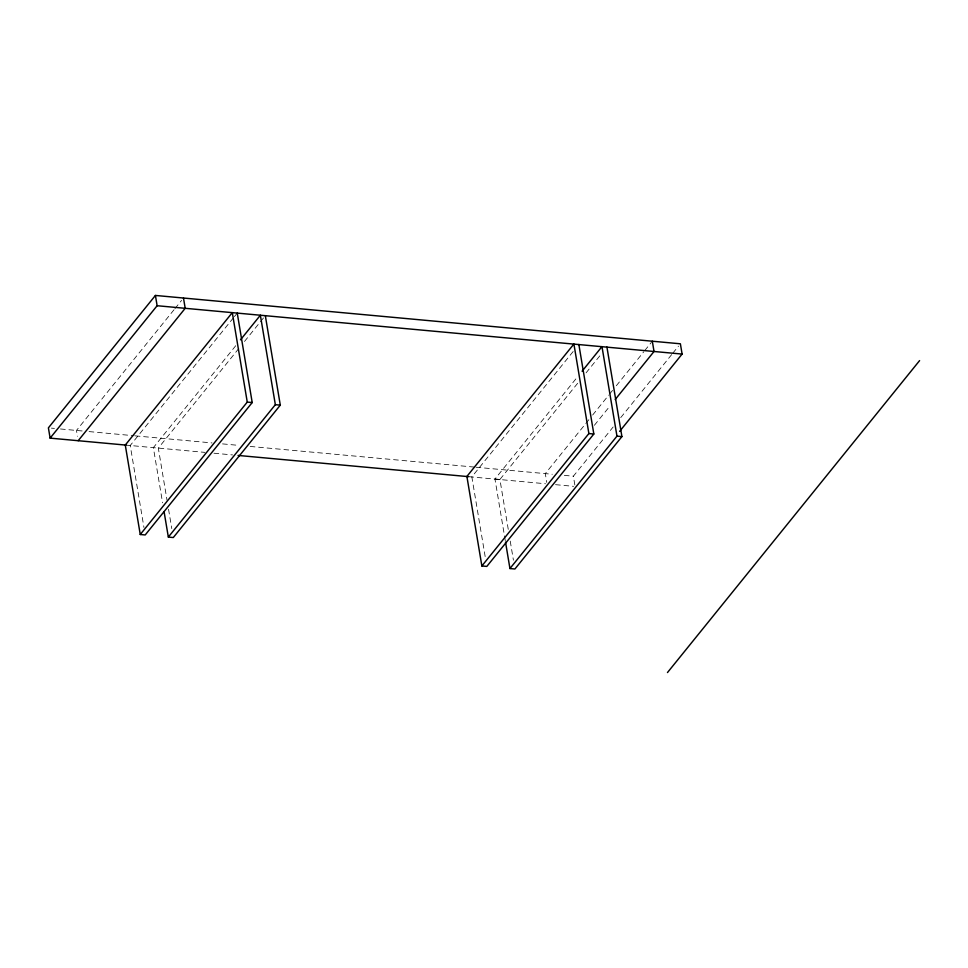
<?xml version="1.0" encoding="UTF-8"?>
<svg xmlns="http://www.w3.org/2000/svg" width="968" height="968" viewBox="0 0 968 968"><rect width="100%" height="100%" fill="white"/><g stroke="black" fill="none" stroke-linecap="round" stroke-linejoin="round"><path stroke-width="0.73" stroke-dasharray="4.84 3.63" d="M174.022 309.748L76.472 430.445L77.464 436.314M174.966 308.586L181.597 300.382M233.457 317.782L130.232 445.498L143.954 527.5M234.401 316.609L237.245 313.1M235.756 345.697L153.355 447.627L162.588 502.791M238.806 348.492L158.316 448.087L167.041 500.274M244.493 341.462L265.329 315.689M573.165 351.505L471.839 476.873L485.343 557.616M505.284 540.664L494.963 479.003L577.351 377.072M508.26 529.375L499.911 479.462L578.513 382.215M586.088 372.837L601.249 354.094M588.859 419.713L545.299 473.618L546.775 482.415M592.646 415.03L608.751 395.113M609.695 393.94L612.538 390.419M616.326 385.736L643.793 351.759M644.736 350.585L651.367 342.382M594.364 425.303L609.525 406.548M574.847 485.004L573.371 476.195L613.155 426.985M620.73 417.619L671.865 354.336M672.808 353.175L678.495 346.145M51.413 428.134L54.426 428.413M60.452 428.969L83.03 431.05M89.056 431.595L134.225 435.757M135.205 435.854L211.992 442.921M222.531 443.889L239.096 445.413M250.167 446.442L475.506 467.193M476.038 467.241L552.292 474.259M564.344 475.373L573.371 476.195M494.963 479.003L499.911 479.462M125.283 445.05L204.95 452.383M213.976 453.218L232.55 454.924M468.778 476.679L545.516 483.746M555.535 484.666L573.588 486.335M510.233 541.112L513.427 560.194M168.541 509.216L171.784 528.601"/><path stroke-width="1.45" d="M619.605 431.401L682.101 354.07L680.383 343.797L155.412 295.446L48.4 427.856L50.118 438.129L126.3 445.135M50.118 438.129L157.131 305.719L155.412 295.446M78.19 440.706L185.203 308.308L183.484 298.035M240.487 339.829L260.368 315.229L275.348 404.684L168.335 537.083L173.284 537.543L280.296 405.144L265.329 315.689M140.251 534.505L247.263 402.095L232.296 312.64L125.283 445.05L140.251 534.505L145.2 534.953L252.212 402.555L237.245 313.1M582.095 371.204L601.975 346.604L616.967 436.144L509.942 568.543L514.903 569.002L621.916 436.604L606.924 347.052M615.2 399.518L654.029 351.481L652.311 341.208M481.87 565.965L588.883 433.555L573.903 344.015L466.891 476.425L481.87 565.965L486.819 566.413L593.832 434.015L578.852 344.475M667.472 672.554L919.6 360.604M157.131 305.719L682.101 354.07M247.263 402.095L252.212 402.555M275.348 404.684L280.296 405.144M588.883 433.555L593.832 434.015M616.967 436.144L621.916 436.604M238.055 455.432L468.778 476.679M505.526 542.128L509.942 568.543M164.088 511.745L168.335 537.083"/></g></svg>
